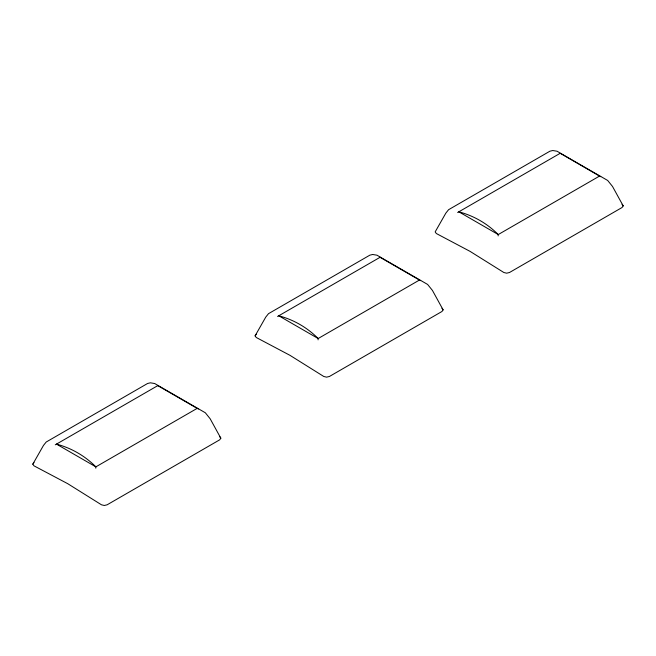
<?xml version="1.0" encoding="UTF-8"?>
<svg xmlns="http://www.w3.org/2000/svg" width="656" height="656" viewBox="0 0 656 656"><rect width="100%" height="100%" fill="white"/><g stroke="black" fill="none" stroke-linecap="round" stroke-linejoin="round"><path stroke-width="0.98" d="M95.801 468.204L95.866 466.859C84.968 455.887 71.43 448.064 56.473 444.12L95.866 466.859L197.161 408.376L198.358 408.991M318.078 339.865L318.152 338.529C307.254 327.549 293.716 319.734 278.759 315.782L318.152 338.529L419.446 280.046L420.644 280.653M498.158 235.898L498.232 234.561C487.334 223.581 473.796 215.767 458.839 211.814L498.232 234.561L599.527 176.079L600.724 176.685M32.8 464.194L43.476 445.424L46.215 442.013L147.567 383.489L150.38 382.817L154.677 383.522L205.32 412.763L210.158 418.766L220.834 438.208L219.67 439.832L107.125 504.808L104.312 505.481L101.491 504.808L67.732 483.693L33.964 465.826L32.8 464.194L33.964 462.57M255.086 335.864L265.762 317.094L268.501 313.675L369.853 255.159L372.665 254.487L376.962 255.192L427.605 284.433L432.443 290.436L443.12 309.87L441.955 311.493L329.41 376.478L326.59 377.151L323.777 376.478L290.018 355.355L256.25 337.487L255.086 335.864L256.25 334.24M623.2 205.902L622.036 207.526L509.482 272.511L506.67 273.183L503.857 272.511L470.09 251.387L436.33 233.52L435.166 231.896L445.842 213.126L448.573 209.707L549.933 151.192L552.746 150.519L557.034 151.224L607.686 180.466L612.524 186.468L623.2 205.902L622.036 204.278M55.276 444.809L157.842 385.597M277.562 316.471L380.127 257.259M457.642 212.503L560.199 153.291L599.527 176.079M380.054 257.3L419.446 280.046M157.768 385.638L197.161 408.376M441.955 308.246L443.12 309.87M219.67 436.584L220.834 438.208"/></g></svg>
